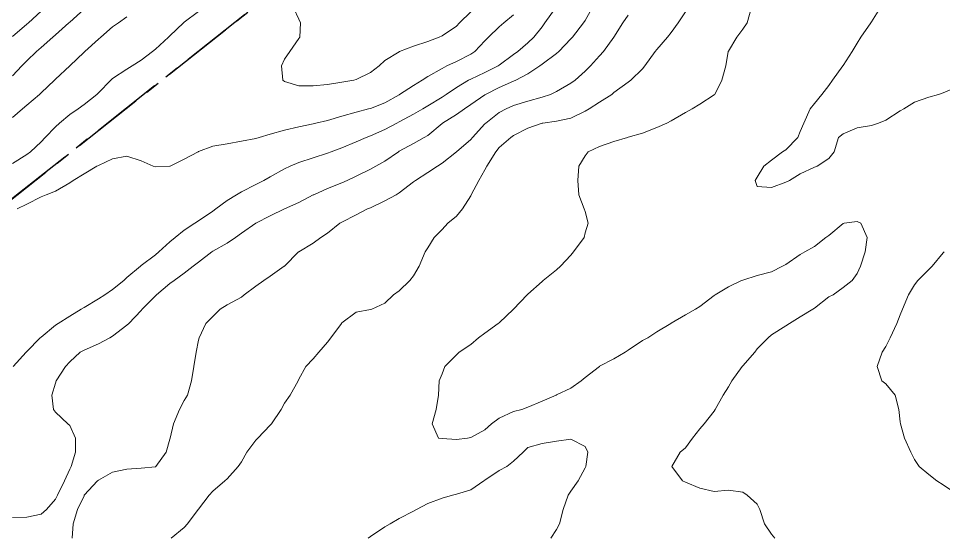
# Model space of a CAD drawing. Header units: centimetres. Extents: x 0 to 642158, y -847 to 649707.
# Drawn here: x 617182.96 to 617215.26, y 620207.27 to 620225.4 of the extents above; entities that cross this region are included whole.
import ezdxf

# ---------------------------------------------------------------- set-up
doc = ezdxf.new("R2010")
doc.units = ezdxf.units.CM
doc.header["$MEASUREMENT"] = 0
doc.linetypes.add('CENTERX2', pattern=[4, 2.5, -0.5, 0.5, -0.5])
doc.layers.add('SPW_parcellaire cadastral', color=7, linetype='CENTERX2', lineweight=25, true_color=0xff0542)
doc.layers.add('WAL_topographie 0.5', color=253, linetype='Continuous', lineweight=20)

msp = doc.modelspace()

# ---------------------------------------------------------------- linework, layer by layer
at = {"layer": 'SPW_parcellaire cadastral'}
for points in [[(617146.257, 620375.609), (617171.917, 620342.183), (617234.747, 620260.301), (617106.707, 620158.882), (617115.103, 620149.589), (617064.759, 620106.478), (617053.863, 620117.239), (616968.009, 620182.814), (616937.386, 620218.037), (616956.282, 620268.99), (616938.408, 620293.768), (616934.252, 620317.224), (616964.517, 620340.941), (617015.701, 620270.757), (617035.118, 620286.317), (617053.068, 620300.715), (617070.714, 620314.879), (617111.129, 620347.351), (617146.257, 620375.609)], [(617304.757, 620224.565), (617289.47, 620214.047), (617267.386, 620198.854), (617250.757, 620221.245), (617221.38, 620199.298), (617131.107, 620131.905), (617115.103, 620149.589), (617106.707, 620158.882), (617234.747, 620260.301), (617248.531, 620260.549), (617304.757, 620224.565)]]:
    msp.add_lwpolyline(points, dxfattribs=at)
at = {"layer": 'WAL_topographie 0.5'}
for points in [[(617202.982, 620225.75), (617202.75, 620225.336), (617202.693, 620225.25), (617202.302, 620224.75), (617202.25, 620224.694), (617201.829, 620224.25), (617201.75, 620224.182), (617201.25, 620223.814), (617201.163, 620223.75), (617200.75, 620223.477), (617200.331, 620223.25), (617200.25, 620223.214), (617199.75, 620222.99), (617199.271, 620222.75), (617199.25, 620222.737), (617198.75, 620222.395), (617198.531, 620222.25), (617198.25, 620222.048), (617197.771, 620221.75), (617197.75, 620221.734), (617197.25, 620221.323), (617197.121, 620221.25), (617196.75, 620221.039), (617196.25, 620220.766), (617196.225, 620220.75), (617195.75, 620220.417), (617195.439, 620220.25), (617195.25, 620220.147), (617194.75, 620219.901), (617194.433, 620219.75), (617194.25, 620219.666), (617193.75, 620219.47), (617193.271, 620219.25), (617193.25, 620219.239), (617192.75, 620218.973), (617192.25, 620218.752), (617192.246, 620218.75), (617191.75, 620218.512), (617191.25, 620218.25), (617191.25, 620218.25), (617190.75, 620217.902), (617190.542, 620217.75), (617190.25, 620217.562), (617189.75, 620217.277), (617189.708, 620217.25), (617189.25, 620216.893), (617189.064, 620216.75), (617188.75, 620216.508), (617188.394, 620216.25), (617188.25, 620216.143), (617187.776, 620215.75), (617187.75, 620215.722), (617187.285, 620215.25), (617187.25, 620215.207), (617186.809, 620214.75), (617186.75, 620214.692), (617186.25, 620214.306), (617186.152, 620214.25), (617185.75, 620214.035), (617185.25, 620213.824), (617185.121, 620213.75), (617184.75, 620213.411), (617184.6, 620213.25), (617184.277, 620212.75), (617184.25, 620212.665), (617184.128, 620212.25), (617184.183, 620211.75), (617184.25, 620211.656), (617184.687, 620211.25), (617184.75, 620211.186), (617184.956, 620210.75), (617184.95, 620210.25), (617184.804, 620209.75), (617184.75, 620209.656), (617184.563, 620209.25), (617184.322, 620208.75), (617184.25, 620208.61), (617183.935, 620208.25), (617183.75, 620208.084), (617183.25, 620207.983), (617182.75, 620207.971)], [(617185.25, 620225.725), (617184.75, 620225.275), (617184.723, 620225.25), (617184.25, 620224.829), (617184.159, 620224.75), (617183.75, 620224.39), (617183.587, 620224.25), (617183.25, 620223.924), (617183.084, 620223.75), (617182.75, 620223.401)], [(617183.75, 620225.658), (617183.307, 620225.25), (617183.25, 620225.203), (617182.75, 620224.777)], [(617189.25, 620225.646), (617188.75, 620225.274), (617188.723, 620225.25), (617188.25, 620224.798), (617188.196, 620224.75), (617187.75, 620224.332), (617187.645, 620224.25), (617187.25, 620223.946), (617186.935, 620223.75), (617186.75, 620223.64), (617186.25, 620223.306), (617186.189, 620223.25), (617185.75, 620222.804), (617185.696, 620222.75), (617185.25, 620222.397), (617185.04, 620222.25), (617184.75, 620222.047), (617184.389, 620221.75), (617184.25, 620221.622), (617183.894, 620221.25), (617183.75, 620221.095), (617183.385, 620220.75), (617183.25, 620220.65), (617182.75, 620220.339)], [(617201.704, 620225.75), (617201.345, 620225.25), (617201.25, 620225.117), (617200.957, 620224.75), (617200.75, 620224.555), (617200.391, 620224.25), (617200.25, 620224.149), (617199.75, 620223.776), (617199.714, 620223.75), (617199.25, 620223.515), (617198.75, 620223.288), (617198.678, 620223.25), (617198.25, 620222.991), (617197.892, 620222.75), (617197.75, 620222.659), (617197.25, 620222.351), (617197.075, 620222.25), (617196.75, 620222.058), (617196.25, 620221.79), (617196.173, 620221.75), (617195.75, 620221.522), (617195.25, 620221.307), (617195.1, 620221.25), (617194.75, 620221.099), (617194.25, 620220.883), (617193.878, 620220.75), (617193.75, 620220.701), (617193.25, 620220.539), (617192.75, 620220.379), (617192.453, 620220.25), (617192.25, 620220.149), (617191.75, 620219.871), (617191.526, 620219.75), (617191.25, 620219.605), (617190.75, 620219.345), (617190.575, 620219.25), (617190.25, 620219.046), (617189.848, 620218.75), (617189.75, 620218.671), (617189.25, 620218.337), (617189.12, 620218.25), (617188.75, 620218.009), (617188.436, 620217.75), (617188.25, 620217.599), (617187.868, 620217.25), (617187.75, 620217.151), (617187.25, 620216.773), (617187.22, 620216.75), (617186.75, 620216.356), (617186.639, 620216.25), (617186.25, 620215.937), (617185.974, 620215.75), (617185.75, 620215.611), (617185.25, 620215.314), (617185.155, 620215.25), (617184.75, 620215.005), (617184.351, 620214.75), (617184.25, 620214.689), (617183.75, 620214.275), (617183.724, 620214.25), (617183.25, 620213.77), (617183.229, 620213.75), (617182.781, 620213.25)], [(617206.25, 620225.635), (617205.992, 620225.25), (617205.75, 620224.919), (617205.618, 620224.75), (617205.25, 620224.321), (617205.197, 620224.25), (617204.83, 620223.75), (617204.75, 620223.644), (617204.344, 620223.25), (617204.25, 620223.18), (617203.75, 620222.814), (617203.675, 620222.75), (617203.25, 620222.485), (617202.887, 620222.25), (617202.75, 620222.172), (617202.25, 620221.923), (617201.75, 620221.813), (617201.268, 620221.75), (617201.25, 620221.747), (617200.75, 620221.572), (617200.25, 620221.32), (617200.149, 620221.25), (617199.75, 620220.896), (617199.632, 620220.75), (617199.312, 620220.25), (617199.25, 620220.116), (617199.036, 620219.75), (617198.768, 620219.25), (617198.75, 620219.208), (617198.46, 620218.75), (617198.25, 620218.5), (617197.953, 620218.25), (617197.75, 620218.037), (617197.478, 620217.75), (617197.25, 620217.397), (617197.159, 620217.25), (617196.953, 620216.75), (617196.75, 620216.417), (617196.629, 620216.25), (617196.25, 620215.888), (617196.054, 620215.75), (617195.75, 620215.458), (617195.296, 620215.25), (617195.25, 620215.236), (617194.75, 620215.142), (617194.25, 620214.771), (617194.235, 620214.75), (617193.868, 620214.25), (617193.75, 620214.098), (617193.444, 620213.75), (617193.25, 620213.52), (617193, 620213.25), (617192.75, 620212.804), (617192.727, 620212.75), (617192.447, 620212.25), (617192.25, 620211.966), (617192.138, 620211.75), (617191.801, 620211.25), (617191.75, 620211.193), (617191.316, 620210.75), (617191.25, 620210.671), (617190.938, 620210.25), (617190.75, 620209.922), (617190.634, 620209.75), (617190.25, 620209.319), (617190.17, 620209.25), (617189.75, 620208.894), (617189.622, 620208.75), (617189.25, 620208.268), (617189.237, 620208.25), (617188.861, 620207.75), (617188.75, 620207.629), (617188.288, 620207.25)], [(617198.75, 620225.632), (617198.36, 620225.25), (617198.25, 620225.138), (617197.75, 620224.796), (617197.652, 620224.75), (617197.25, 620224.605), (617196.75, 620224.439), (617196.26, 620224.25), (617196.25, 620224.245), (617195.75, 620223.933), (617195.558, 620223.75), (617195.25, 620223.522), (617194.75, 620223.278), (617194.668, 620223.25), (617194.25, 620223.178), (617193.75, 620223.103), (617193.25, 620223.058), (617192.75, 620223.049), (617192.25, 620223.205), (617192.196, 620223.25), (617192.143, 620223.75), (617192.25, 620223.986), (617192.441, 620224.25), (617192.75, 620224.708), (617192.786, 620224.75), (617192.808, 620225.25), (617192.75, 620225.377), (617192.574, 620225.75)], [(617208.543, 620225.75), (617208.4, 620225.25), (617208.25, 620225.027), (617208.039, 620224.75), (617207.75, 620224.267), (617207.743, 620224.25), (617207.657, 620223.75), (617207.522, 620223.25), (617207.278, 620222.75), (617207.25, 620222.736), (617206.75, 620222.412), (617206.489, 620222.25), (617206.25, 620222.116), (617205.75, 620221.827), (617205.604, 620221.75), (617205.25, 620221.599), (617204.75, 620221.397), (617204.25, 620221.255), (617204.229, 620221.25), (617203.75, 620221.102), (617203.25, 620220.935), (617202.856, 620220.75), (617202.75, 620220.608), (617202.526, 620220.25), (617202.491, 620219.75), (617202.525, 620219.25), (617202.717, 620218.75), (617202.75, 620218.667), (617202.856, 620218.25), (617202.75, 620217.912), (617202.711, 620217.75), (617202.343, 620217.25), (617202.25, 620217.142), (617201.881, 620216.75), (617201.75, 620216.629), (617201.283, 620216.25), (617201.25, 620216.22), (617200.75, 620215.78), (617200.718, 620215.75), (617200.25, 620215.253), (617200.247, 620215.25), (617199.75, 620214.778), (617199.715, 620214.75), (617199.25, 620214.41), (617199.022, 620214.25), (617198.75, 620214.017), (617198.353, 620213.75), (617198.25, 620213.652), (617197.845, 620213.25), (617197.75, 620212.987), (617197.646, 620212.75), (617197.624, 620212.25), (617197.547, 620211.75), (617197.403, 620211.25), (617197.625, 620210.75), (617197.75, 620210.731), (617198.25, 620210.702), (617198.643, 620210.75), (617198.75, 620210.763), (617199.25, 620211.031), (617199.48, 620211.25), (617199.75, 620211.439), (617200.25, 620211.678), (617200.531, 620211.75), (617200.75, 620211.823), (617201.25, 620212.037), (617201.74, 620212.25), (617201.75, 620212.255), (617202.25, 620212.491), (617202.609, 620212.75), (617202.75, 620212.868), (617203.243, 620213.25), (617203.25, 620213.256), (617203.75, 620213.519), (617204.139, 620213.75), (617204.25, 620213.813), (617204.75, 620214.157), (617204.939, 620214.25), (617205.25, 620214.464), (617205.741, 620214.75), (617205.75, 620214.757), (617206.25, 620215.049), (617206.598, 620215.25), (617206.75, 620215.344), (617207.25, 620215.727), (617207.285, 620215.75), (617207.75, 620216.028), (617208.207, 620216.25), (617208.25, 620216.267), (617208.75, 620216.426), (617209.25, 620216.559), (617209.643, 620216.75), (617209.75, 620216.806), (617210.25, 620217.164), (617210.412, 620217.25), (617210.75, 620217.443), (617211.156, 620217.75), (617211.25, 620217.828), (617211.75, 620218.243), (617211.788, 620218.25), (617212.25, 620218.309), (617212.372, 620218.25), (617212.593, 620217.75), (617212.523, 620217.25), (617212.358, 620216.75), (617212.25, 620216.491), (617212.069, 620216.25), (617211.75, 620216.003), (617211.404, 620215.75), (617211.25, 620215.68), (617210.75, 620215.29), (617210.691, 620215.25), (617210.25, 620214.979), (617209.882, 620214.75), (617209.75, 620214.666), (617209.25, 620214.358), (617209.142, 620214.25), (617208.75, 620213.861), (617208.668, 620213.75), (617208.25, 620213.269), (617208.233, 620213.25), (617207.872, 620212.75), (617207.75, 620212.535), (617207.57, 620212.25), (617207.286, 620211.75), (617207.25, 620211.693), (617206.906, 620211.25), (617206.75, 620211.07), (617206.5, 620210.75), (617206.25, 620210.402), (617206.07, 620210.25), (617205.774, 620209.75), (617206.15, 620209.25), (617206.25, 620209.205), (617206.75, 620209), (617207.25, 620208.886), (617207.75, 620208.922), (617208.25, 620208.855), (617208.4, 620208.75), (617208.75, 620208.441), (617208.85, 620208.25), (617209.007, 620207.75), (617209.25, 620207.387), (617209.365, 620207.25)], [(617213.039, 620225.75), (617212.75, 620225.293), (617212.718, 620225.25), (617212.368, 620224.75), (617212.25, 620224.548), (617212.073, 620224.25), (617211.75, 620223.763), (617211.739, 620223.75), (617211.382, 620223.25), (617211.25, 620223.062), (617211.008, 620222.75), (617210.75, 620222.431), (617210.605, 620222.25), (617210.377, 620221.75), (617210.25, 620221.462), (617210.177, 620221.25), (617209.75, 620220.818), (617209.643, 620220.75), (617209.25, 620220.461), (617208.989, 620220.25), (617208.75, 620219.86), (617208.684, 620219.75), (617208.75, 620219.536), (617209.25, 620219.504), (617209.75, 620219.691), (617209.883, 620219.75), (617210.25, 620219.979), (617210.75, 620220.209), (617210.843, 620220.25), (617211.25, 620220.519), (617211.438, 620220.75), (617211.588, 620221.25), (617211.75, 620221.374), (617212.25, 620221.581), (617212.75, 620221.666), (617212.988, 620221.75), (617213.25, 620221.854), (617213.75, 620222.179), (617213.869, 620222.25), (617214.25, 620222.476), (617214.75, 620222.653), (617215.086, 620222.75), (617215.25, 620222.806), (617215.75, 620223.012)], [(617186.75, 620225.466), (617186.452, 620225.25), (617186.25, 620225.11), (617185.833, 620224.75), (617185.75, 620224.677), (617185.273, 620224.25), (617185.25, 620224.227), (617184.752, 620223.75), (617184.75, 620223.748), (617184.25, 620223.283), (617184.217, 620223.25), (617183.75, 620222.805), (617183.691, 620222.75), (617183.25, 620222.373), (617183.105, 620222.25), (617182.75, 620221.95)], [(617200.25, 620225.537), (617199.911, 620225.25), (617199.75, 620225.118), (617199.367, 620224.75), (617199.25, 620224.627), (617198.891, 620224.25), (617198.75, 620224.163), (617198.25, 620223.908), (617197.922, 620223.75), (617197.75, 620223.659), (617197.25, 620223.377), (617197.056, 620223.25), (617196.75, 620223.066), (617196.263, 620222.75), (617196.25, 620222.743), (617195.75, 620222.457), (617195.25, 620222.266), (617195.186, 620222.25), (617194.75, 620222.138), (617194.25, 620221.988), (617193.75, 620221.838), (617193.346, 620221.75), (617193.25, 620221.728), (617192.75, 620221.622), (617192.25, 620221.507), (617191.75, 620221.361), (617191.362, 620221.25), (617191.25, 620221.216), (617190.75, 620221.114), (617190.25, 620221.028), (617189.75, 620220.949), (617189.25, 620220.758), (617189.238, 620220.75), (617188.75, 620220.487), (617188.263, 620220.25), (617188.25, 620220.244), (617187.75, 620220.218), (617187.667, 620220.25), (617187.25, 620220.434), (617186.75, 620220.599), (617186.25, 620220.502), (617185.75, 620220.274), (617185.701, 620220.25), (617185.25, 620219.981), (617184.872, 620219.75), (617184.75, 620219.669), (617184.25, 620219.376), (617183.933, 620219.25), (617183.75, 620219.178), (617183.25, 620218.922), (617182.917, 620218.75)], [(617204.25, 620225.525), (617204.068, 620225.25), (617203.75, 620224.753), (617203.748, 620224.75), (617203.382, 620224.25), (617203.25, 620224.104), (617202.932, 620223.75), (617202.75, 620223.563), (617202.394, 620223.25), (617202.25, 620223.147), (617201.75, 620222.85), (617201.535, 620222.75), (617201.25, 620222.654), (617200.75, 620222.515), (617200.25, 620222.369), (617199.987, 620222.25), (617199.75, 620222.122), (617199.278, 620221.75), (617199.25, 620221.722), (617198.817, 620221.25), (617198.75, 620221.172), (617198.258, 620220.75), (617198.25, 620220.743), (617197.75, 620220.349), (617197.593, 620220.25), (617197.25, 620220.025), (617196.822, 620219.75), (617196.75, 620219.696), (617196.25, 620219.314), (617196.144, 620219.25), (617195.75, 620219.033), (617195.25, 620218.793), (617195.152, 620218.75), (617194.75, 620218.549), (617194.25, 620218.295), (617194.179, 620218.25), (617193.75, 620217.904), (617193.514, 620217.75), (617193.25, 620217.552), (617192.75, 620217.258), (617192.738, 620217.25), (617192.25, 620216.754), (617192.244, 620216.75), (617191.75, 620216.405), (617191.53, 620216.25), (617191.25, 620216.049), (617190.841, 620215.75), (617190.75, 620215.671), (617190.25, 620215.401), (617190.007, 620215.25), (617189.75, 620214.993), (617189.507, 620214.75), (617189.273, 620214.25), (617189.25, 620214.171), (617189.169, 620213.75), (617189.086, 620213.25), (617189.007, 620212.75), (617188.858, 620212.25), (617188.75, 620212.057), (617188.589, 620211.75), (617188.371, 620211.25), (617188.26, 620210.75), (617188.25, 620210.706), (617188.122, 620210.25), (617187.763, 620209.75), (617187.75, 620209.74), (617187.25, 620209.692), (617186.75, 620209.662), (617186.25, 620209.553), (617185.75, 620209.282), (617185.719, 620209.25), (617185.26, 620208.75), (617185.25, 620208.734), (617185.02, 620208.25), (617184.873, 620207.75), (617184.831, 620207.25)], [(617215.281, 620217.25), (617215.25, 620217.214), (617214.858, 620216.75), (617214.75, 620216.636), (617214.367, 620216.25), (617214.25, 620216.097), (617214.039, 620215.75), (617213.826, 620215.25), (617213.75, 620215.056), (617213.631, 620214.75), (617213.393, 620214.25), (617213.25, 620213.948), (617213.119, 620213.75), (617212.947, 620213.25), (617213.11, 620212.75), (617213.25, 620212.643), (617213.574, 620212.25), (617213.695, 620211.75), (617213.75, 620211.317), (617213.757, 620211.25), (617213.9, 620210.75), (617214.116, 620210.25), (617214.25, 620209.996), (617214.408, 620209.75), (617214.75, 620209.474), (617215.024, 620209.25), (617215.25, 620209.119), (617215.75, 620208.781)], [(617195.172, 620207.25), (617195.25, 620207.306), (617195.75, 620207.65), (617195.941, 620207.75), (617196.25, 620207.941), (617196.75, 620208.194), (617196.858, 620208.25), (617197.25, 620208.463), (617197.75, 620208.648), (617198.118, 620208.75), (617198.25, 620208.783), (617198.75, 620208.942), (617199.213, 620209.25), (617199.25, 620209.273), (617199.75, 620209.612), (617200.012, 620209.75), (617200.25, 620209.937), (617200.583, 620210.25), (617200.75, 620210.415), (617201.25, 620210.562), (617201.75, 620210.643), (617202.25, 620210.714), (617202.75, 620210.448), (617202.841, 620210.25), (617202.771, 620209.75), (617202.75, 620209.705), (617202.504, 620209.25), (617202.25, 620208.892), (617202.157, 620208.75), (617201.98, 620208.25), (617201.857, 620207.75), (617201.75, 620207.556), (617201.544, 620207.25)]]:
    msp.add_lwpolyline(points, dxfattribs=at)

doc.saveas('drawing.dxf')
